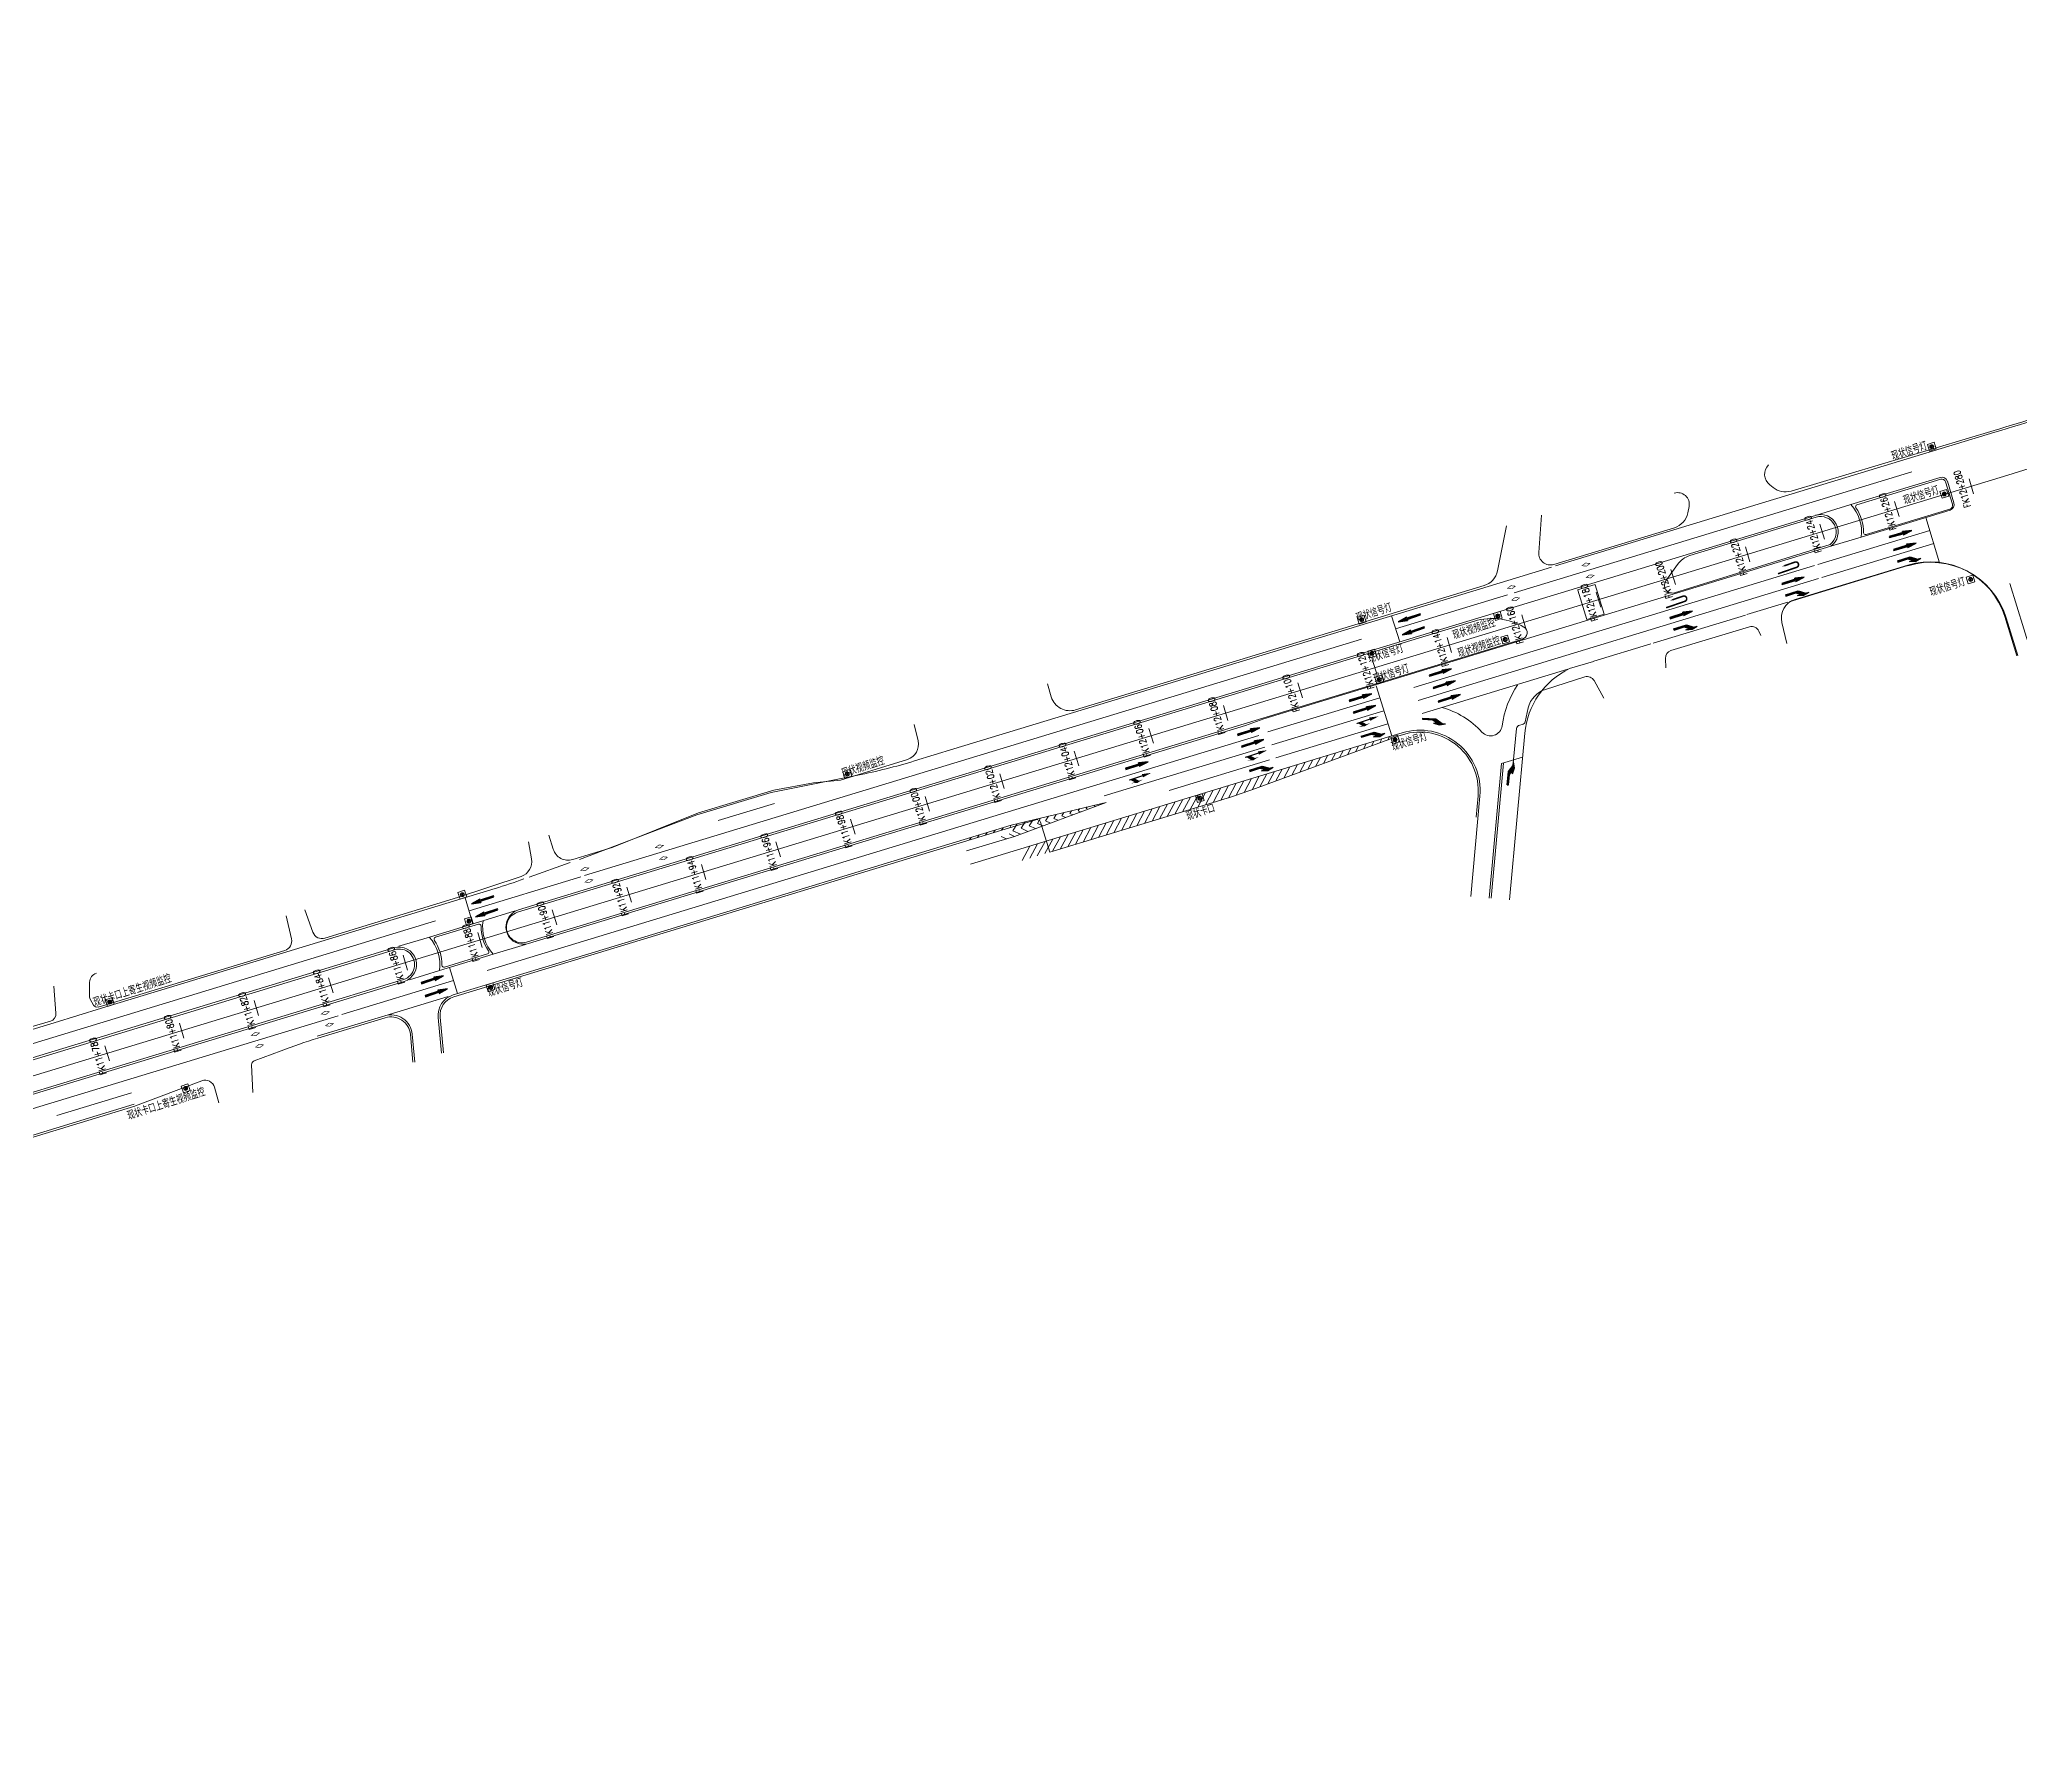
# Model space of a CAD drawing. Header units: millimetres. Extents: x 523446 to 528898, y 388189 to 392165.
# Drawn here: x 527743 to 528252, y 389763 to 390202 of the extents above; entities that cross this region are included whole.
import ezdxf
from ezdxf.enums import TextEntityAlignment as Align

# ---------------------------------------------------------------- set-up
doc = ezdxf.new("R2010")
doc.units = ezdxf.units.MM
doc.linetypes.add('33', pattern=[6, 3, -3])
for name, color, linetype, lineweight in [('0-现状交通设施2018', 7, 'Continuous', 0), ('0-现状信号灯', 7, 'Continuous', 40), ('000-scy-中分带', 2, 'Continuous', 60), ('000-scy-机动车道线', 5, 'Continuous', 60)]:
    doc.layers.add(name, color=color, linetype=linetype, lineweight=lineweight)
for name, color, linetype in [('000-scy-箭头', 7, 'Continuous'), ('FZZD-标注路线桩号', 7, 'Continuous'), ('MEDS道路平面中线-FZZD', 7, 'Continuous'), ('标线（实）', 1, 'Continuous'), ('标线（虚）', 1, '33'), ('箭头', 7, 'Continuous')]:
    doc.layers.add(name, color=color, linetype=linetype)
doc.styles.add('HZTXT_S', font='TXT_S.shx', dxfattribs={"width": 0.75, "bigfont": 'HZTXT.shx'})
doc.styles.add('MEDS', font='TXT_S.SHX', dxfattribs={"width": 0.75, "bigfont": 'hztxt.shx'})

# ---------------------------------------------------------------- blocks, each defined once
blk = doc.blocks.new('zx')
blk.add_hatch(color=0).paths.add_polyline_path([(0.075, -1.2), (0.225, -1.2), (0, 0), (-0.225, -1.2), (-0.075, -1.2), (-0.075, -3), (0.075, -3)])
at = {"color": 0}
for p, q in [((0, 0), (-0.225, -1.2)), ((0.225, -1.2), (0, 0)), ((-0.075, -1.2), (-0.225, -1.2)), ((-0.075, -1.2), (-0.075, -3)), ((0.075, -3), (0.075, -1.2)), ((0.075, -1.2), (0.225, -1.2)), ((-0.075, -3), (0.075, -3))]:
    blk.add_line(p, q, dxfattribs=at)
blk = doc.blocks.new('y')
blk.add_hatch(color=0).paths.add_polyline_path([(0.55, 0.225), (0.55, -0.275), (0.75, 0.525), (0.55, 1.275), (0.55, 0.825), (0, 0), (0, -1.725), (0.15, -1.725), (0.15, -0.375)])
at = {"color": 0}
for p, q in [((0, 0), (0.55, 0.825)), ((0.15, -0.375), (0.55, 0.225)), ((0.75, 0.525), (0.55, 1.275)), ((0.55, 0.825), (0.55, 1.275)), ((0.55, -0.275), (0.75, 0.525)), ((0.55, -0.275), (0.55, 0.225)), ((0, -1.725), (0, 0)), ((0, -1.725), (0.15, -1.725)), ((0.15, -1.725), (0.15, -0.375))]:
    blk.add_line(p, q, dxfattribs=at)
blk = doc.blocks.new('箭头（调头）')
at = {"color": 0}
blk.add_lwpolyline([(0, 0, 0.4, 0.4, 0), (0, 5.1, 0.4, 0.4, 1), (-1.4, 5.1, 0.4, 0.4, 0), (-1.4, 4, 1.2, 0, 0), (-1.4, 1.6, 0, 0, 0)], format="xyseb", dxfattribs=at)
blk = doc.blocks.new('FX_ZY')
at = {"layer": '000-scy-箭头', "lineweight": 0}
blk.add_hatch(color=7, dxfattribs=at).paths.add_polyline_path([(-0.01, 2.98), (-0.24, 1.78), (-0.09, 1.78), (-0.08, -0.02), (0.07, -0.02), (0.07, 0.18), (0.47, 0.58), (0.47, 0.13), (0.67, 0.88), (0.46, 1.68), (0.47, 1.18), (0.07, 0.78), (0.06, 1.78), (0.21, 1.78)])
blk = doc.blocks.new('7')
at = {"layer": '0-现状信号灯', "linetype": 'Continuous', "lineweight": 0, "ltscale": 0.005}
for p, q in [((525414.9, 388753.36), (525416.62, 388753.9)), ((525415.44, 388751.64), (525414.9, 388753.36)), ((525415.94, 388753.28), (525415.56, 388752.55)), ((525416.18, 388753.26), (525415.71, 388752.36)), ((525416.37, 388753.15), (525415.92, 388752.27)), ((525416.51, 388752.92), (525416.18, 388752.28)), ((525416.62, 388753.9), (525417.16, 388752.19)), ((525417.16, 388752.19), (525415.44, 388751.64))]:
    blk.add_line(p, q, dxfattribs=at)
blk.add_ellipse((525416.02, 388752.77), major_axis=(0.365, 0.365), ratio=1, start_param=3.156470216024712, end_param=9.439655523204298, dxfattribs=at)

msp = doc.modelspace()

# ---------------------------------------------------------------- hatches: boundary and pattern name
at = {"layer": '箭头', "linetype": 'ByBlock', "lineweight": 0}
h = msp.add_hatch(color=256, dxfattribs=at)
h.paths.add_polyline_path([(528140.06, 390067.83), (528138.99, 390067), (528140.33, 390066.86), (528141.4, 390067.68)])
h.paths.add_polyline_path([(528141.01, 390067.57), (528140.29, 390067.02), (528139.38, 390067.11), (528140.11, 390067.67)], flags=16)
h = msp.add_hatch(color=256, dxfattribs=at)
h.paths.add_polyline_path([(528141.12, 390064.8), (528140.05, 390063.98), (528141.39, 390063.84), (528142.46, 390064.66)])
h.paths.add_polyline_path([(528142.07, 390064.55), (528141.35, 390063.99), (528140.44, 390064.09), (528141.16, 390064.64)], flags=16)
h = msp.add_hatch(color=256, dxfattribs=at)
h.paths.add_polyline_path([(528120.93, 390062.01), (528119.86, 390061.18), (528121.2, 390061.04), (528122.27, 390061.86)])
h.paths.add_polyline_path([(528121.88, 390061.75), (528121.16, 390061.2), (528120.25, 390061.29), (528120.97, 390061.85)], flags=16)
h = msp.add_hatch(color=256, dxfattribs=at)
h.paths.add_polyline_path([(528121.99, 390058.98), (528120.92, 390058.16), (528122.26, 390058.01), (528123.33, 390058.84)])
h.paths.add_polyline_path([(528122.94, 390058.73), (528122.21, 390058.17), (528121.31, 390058.27), (528122.03, 390058.82)], flags=16)
h = msp.add_hatch(color=256, dxfattribs=at)
h.paths.add_polyline_path([(527902.3, 389995.5), (527901.23, 389994.68), (527902.57, 389994.53), (527903.63, 389995.35)])
h.paths.add_polyline_path([(527903.25, 389995.25), (527902.52, 389994.69), (527901.62, 389994.79), (527902.34, 389995.34)], flags=16)
h = msp.add_hatch(color=256, dxfattribs=at)
h.paths.add_polyline_path([(527883.16, 389989.68), (527882.09, 389988.85), (527883.43, 389988.71), (527884.5, 389989.53)])
h.paths.add_polyline_path([(527884.11, 389989.42), (527883.39, 389988.87), (527882.48, 389988.96), (527883.21, 389989.52)], flags=16)
h = msp.add_hatch(color=256, dxfattribs=at)
h.paths.add_polyline_path([(527903.35, 389992.47), (527902.29, 389991.65), (527903.63, 389991.51), (527904.69, 389992.33)])
h.paths.add_polyline_path([(527904.3, 389992.22), (527903.58, 389991.66), (527902.68, 389991.76), (527903.4, 389992.31)], flags=16)
h = msp.add_hatch(color=256, dxfattribs=at)
h.paths.add_polyline_path([(527884.22, 389986.65), (527883.15, 389985.83), (527884.49, 389985.69), (527885.56, 389986.51)])
h.paths.add_polyline_path([(527885.17, 389986.4), (527884.45, 389985.84), (527883.54, 389985.94), (527884.26, 389986.49)], flags=16)
h = msp.add_hatch(color=256, dxfattribs=at)
h.paths.add_polyline_path([(527816.85, 389951.84), (527817.92, 389952.66), (527816.58, 389952.81), (527815.51, 389951.98)])
h.paths.add_polyline_path([(527815.9, 389952.09), (527816.62, 389952.65), (527817.53, 389952.55), (527816.81, 389952)], flags=16)
h = msp.add_hatch(color=256, dxfattribs=at)
h.paths.add_polyline_path([(527798.9, 389946.38), (527799.96, 389947.2), (527798.62, 389947.34), (527797.56, 389946.52)])
h.paths.add_polyline_path([(527797.95, 389946.63), (527798.67, 389947.19), (527799.57, 389947.09), (527798.85, 389946.54)], flags=16)
h = msp.add_hatch(color=256, dxfattribs=at)
h.paths.add_polyline_path([(527798.9, 389946.38), (527799.96, 389947.2), (527798.62, 389947.34), (527797.56, 389946.52)])
h.paths.add_polyline_path([(527797.95, 389946.63), (527798.67, 389947.19), (527799.57, 389947.09), (527798.85, 389946.54)], flags=16)
h = msp.add_hatch(color=256, dxfattribs=at)
h.paths.add_polyline_path([(527817.91, 389948.82), (527818.98, 389949.64), (527817.64, 389949.78), (527816.57, 389948.96)])
h.paths.add_polyline_path([(527816.96, 389949.07), (527817.68, 389949.62), (527818.59, 389949.53), (527817.87, 389948.97)], flags=16)
h = msp.add_hatch(color=256, dxfattribs=at)
h.paths.add_polyline_path([(527799.95, 389943.35), (527801.02, 389944.17), (527799.68, 389944.32), (527798.62, 389943.49)])
h.paths.add_polyline_path([(527799, 389943.6), (527799.73, 389944.16), (527800.63, 389944.06), (527799.91, 389943.51)], flags=16)
h = msp.add_hatch(color=256, dxfattribs=at)
h.paths.add_polyline_path([(527799.95, 389943.35), (527801.02, 389944.17), (527799.68, 389944.32), (527798.62, 389943.49)])
h.paths.add_polyline_path([(527799, 389943.6), (527799.73, 389944.16), (527800.63, 389944.06), (527799.91, 389943.51)], flags=16)

# ---------------------------------------------------------------- linework, layer by layer
at = {"layer": '000-scy-中分带', "linetype": 'ByBlock', "lineweight": 0}
for p, q in [((528209.72, 390082.69), (528231.21, 390089.23)), ((528232.46, 390088.56), (528234.21, 390082.82)), ((528199.24, 390079.5), (528166.84, 390069.65)), ((528233.54, 390081.58), (528212.05, 390075.04)), ((528162.92, 390060.09), (528202.87, 390072.53)), ((528163.69, 390067.37), (528160.71, 390063.16)), ((528138.07, 390060.81), (528140.38, 390053.24)), ((528142.55, 390062.17), (528144.86, 390054.6)), ((527868.34, 389970.48), (528123.89, 390048.22))]:
    msp.add_line(p, q, dxfattribs=at)
for points in [[(528142.53, 390062.25), (528138.05, 390060.89)], [(528140.38, 390053.24), (528144.86, 390054.6)], [(527704.53, 389920.65), (527836.8, 389960.89)]]:
    msp.add_lwpolyline(points, dxfattribs=at)
for points in [[(528111.86, 390052.92), (527866.01, 389978.13, 1.000004), (527868.34, 389970.48)], [(527844.95, 389971.73), (527856.03, 389975.1, -0.512569), (527856.68, 389974.61, 0.163335), (527858.62, 389968.21, -0.51257), (527858.36, 389967.45), (527847.28, 389964.07)], [(527836.8, 389960.89, 1), (527834.47, 389968.54), (527702.3, 389928.33)]]:
    msp.add_lwpolyline(points, format="xyb", dxfattribs=at)
for centre, radius, start, end in [((528231.5, 390088.27), 1, 16.92, 106.92), ((528200.4, 390075.68), 4, 308.0685, 106.92), ((528209.87, 390082.21), 0.5, 106.92, 214.639), ((528200.4, 390075.68), 11, 359.2011, 34.639), ((528233.25, 390082.53), 1, 286.92, 16.92), ((528211.9, 390075.52), 0.5, 179.2011, 286.92), ((528168.59, 390063.91), 6, 106.92, 144.7114), ((528162.34, 390062.01), 2, 144.7114, 286.92), ((528116.16, 390037.51), 16, 59.609, 106.5846), ((528123.4, 390049.85), 1.7, 286.92, 59.609), ((527845.1, 389971.25), 0.5, 106.92, 214.6389), ((527835.63, 389964.71), 11, 359.2011, 34.6389), ((527847.13, 389964.55), 0.5, 179.2011, 286.92)]:
    msp.add_arc(centre, radius, start, end, dxfattribs=at)
at = {"layer": '000-scy-机动车道线', "linetype": 'ByBlock', "lineweight": 0}
for p, q in [((528192.8, 390086.2), (528244.93, 390101.77)), ((528187.33, 390087.84), (528188.2, 390087.13)), ((528128.81, 390080.03), (528128.07, 390070.49)), ((528166.33, 390080.63), (528166.64, 390082.24)), ((528119.81, 390077.29), (528117.52, 390065.77)), ((528131.93, 390067.39), (528162.88, 390076.8)), ((528193.86, 390058.41), (528222.74, 390067.2)), ((528009.24, 390030.07), (528114.07, 390061.96)), ((528247.66, 390054), (528250.79, 390043.92)), ((528162, 390045.3), (528182.16, 390051.35)), ((528184.55, 390050.28), (528185.09, 390049.12)), ((528191.72, 390047.13), (528190.45, 390052.47)), ((528129.78, 390035.33), (528139.91, 390038.51)), ((528160.72, 390040.82), (528160.57, 390043.26)), ((528003, 390033.39), (528001.98, 390036.74)), ((528142.26, 390037.58), (528144.75, 390033.1)), ((528124.58, 390027.03), (528125.39, 390030.58)), ((527967.79, 390026.34), (527968.8, 390022.12)), ((528054.41, 390009.55), (528092.15, 390023.37)), ((528121.35, 390014.7), (528122.4, 390025.27)), ((528123.2, 390026.15), (528123.81, 390026.28)), ((527948.94, 390012.03), (527966.1, 390017.37)), ((527931.78, 390009.44), (527941.95, 390011.34)), ((527941.95, 390011.34), (527948.94, 390012.03)), ((528112.49, 390008.01), (528111.99, 390002.53)), ((527890.33, 389994.78), (527912.43, 390003.61)), ((528002.66, 389993.57), (528046.51, 390006.91)), ((527849.67, 389956.44), (527998.99, 390001.88)), ((527874.09, 389997.92), (527875.18, 389994.33)), ((528002.66, 389993.57), (528000.23, 390001.22)), ((527868.85, 389996.22), (527869.62, 389991.83)), ((527880.18, 389991.67), (527890.33, 389994.78)), ((527850.63, 389981.96), (527866.94, 389987.34)), ((527811.43, 389978.78), (527813.53, 389973.01)), ((527850.63, 389981.96), (527816.62, 389971.47)), ((527806.64, 389977.19), (527808.04, 389971.33)), ((527758.4, 389953.83), (527806.33, 389968.36)), ((527747.09, 389959.2), (527747.59, 389952.24)), ((527756.21, 389960.16), (527756.16, 389956.83)), ((527756.4, 389955.86), (527757.23, 389954.32)), ((527746.16, 389950.17), (527718.72, 389942.12)), ((527847.01, 389942.04), (527846.15, 389951.19)), ((527805.35, 389942.61), (527798.45, 389940)), ((527798.13, 389931.92), (527797.81, 389939.02)), ((527767.99, 389928.47), (527785.01, 389934.89)), ((527788.3, 389933.23), (527789.41, 389929.27)), ((527767.84, 389928.41), (527709.45, 389910.65)), ((527767.99, 389928.47), (527767.84, 389928.41))]:
    msp.add_line(p, q, dxfattribs=at)
msp.add_lwpolyline([(527912.43, 390003.61), (527931.78, 390009.44)], dxfattribs=at)
at = {"layer": '000-scy-机动车道线', "linetype": 'ByBlock', "lineweight": 0, "ltscale": 0.05}
msp.add_lwpolyline([(527839.2, 389939.64), (527838.53, 389946.78, 0.474666), (527832.1, 389951.09), (527814.8, 389945.83)], format="xyb", dxfattribs=at)
at = {"layer": '000-scy-机动车道线', "linetype": 'ByBlock', "lineweight": 0}
for centre, radius, start, end in [((523882.88, 404440.96), 14988, 286.92001, 287.014584), ((528189.44, 390090.52), 3.41, 135.0452, 231.8394), ((528163.7, 390082.81), 3, 348.9255, 106.92), ((528191.37, 390090.99), 5, 230.59, 286.6216), ((528161.42, 390081.59), 5, 286.92, 348.9255), ((528228.56, 390048.06), 20, 17.2614, 106.92), ((528195.32, 390053.63), 5, 106.92, 193.3332), ((528182.74, 390049.43), 2, 25.0748, 106.6944), ((528162.57, 390043.38), 2, 106.6944, 183.4118), ((528140.51, 390036.61), 2, 29.0702, 107.4447), ((528007.78, 390034.85), 5, 196.92, 286.92), ((528131.73, 390029.13), 6.5, 107.4447, 167.0925), ((528097.55, 390009.37), 15, 354.794, 111.0691), ((528123.4, 390025.17), 1, 101.6977, 174.3212), ((528123.61, 390027.26), 1, 281.6977, 347.0925), ((527964.91, 390021.19), 4, 287.2949, 13.523), ((528002.86, 390150.42), 150, 286.92, 290.0998), ((527999.28, 390000.92), 1, 17.5911, 106.9247), ((527879.01, 389995.49), 4, 196.92, 287.0257), ((527865.69, 389991.14), 4, 288.2557, 10.0434), ((527815.88, 389973.86), 2.5, 199.9812, 287.1388), ((527805.6, 389970.75), 2.5, 286.8565, 13.4214), ((527758.71, 389960.13), 2.5, 106.92, 179.1268), ((527745.6, 389952.09), 2, 286.3536, 4.1277), ((527758.16, 389956.8), 2, 179.1268, 208.3139), ((527758.11, 389954.79), 1, 208.3139, 286.8565), ((527851.13, 389951.66), 5, 106.9247, 185.3517), ((527858.45, 389802.32), 150, 106.92, 110.7341), ((527798.81, 389939.06), 1, 110.7341, 182.5977), ((527785.89, 389932.55), 2.5, 15.6239, 110.6814)]:
    msp.add_arc(centre, radius, start, end, dxfattribs=at)
at = {"layer": '000-scy-机动车道线', "linetype": 'ByBlock', "lineweight": 0, "ltscale": 0.05}
for centre, radius, start, end in [((528131.06, 390070.26), 3, 175.5615, 286.92), ((528112.61, 390066.74), 5, 286.92, 348.7667)]:
    msp.add_arc(centre, radius, start, end, dxfattribs=at)
at = {"layer": 'FZZD-标注路线桩号', "color": 7, "linetype": 'ByBlock', "lineweight": 0}
for p, q in [((528239.66, 390085.53), (528238.49, 390089.35)), ((528220.52, 390079.71), (528219.36, 390083.53)), ((528201.39, 390073.89), (528200.22, 390077.71)), ((528182.25, 390068.07), (528181.09, 390071.89)), ((528163.12, 390062.24), (528161.96, 390066.07)), ((528143.99, 390056.42), (528142.82, 390060.25)), ((528124.85, 390050.6), (528123.69, 390054.43)), ((528105.72, 390044.78), (528104.55, 390048.61)), ((528086.58, 390038.96), (528085.42, 390042.79)), ((528067.45, 390033.14), (528066.28, 390036.97)), ((528048.31, 390027.32), (528047.15, 390031.15)), ((528029.18, 390021.5), (528028.02, 390025.33)), ((528010.05, 390015.68), (528008.88, 390019.51)), ((527990.91, 390009.86), (527989.75, 390013.68)), ((527971.78, 390004.04), (527970.61, 390007.86)), ((527952.64, 389998.22), (527951.48, 390002.04)), ((527933.51, 389992.4), (527932.34, 389996.22)), ((527914.37, 389986.57), (527913.21, 389990.4)), ((527895.24, 389980.75), (527894.08, 389984.58)), ((527876.11, 389974.93), (527874.94, 389978.76)), ((527856.97, 389969.11), (527855.81, 389972.94)), ((527837.84, 389963.29), (527836.67, 389967.12)), ((527818.7, 389957.47), (527817.54, 389961.3)), ((527799.57, 389951.65), (527798.41, 389955.48)), ((527780.44, 389945.83), (527779.27, 389949.66)), ((527761.3, 389940.01), (527760.14, 389943.84))]:
    msp.add_line(p, q, dxfattribs=at)
at = {"layer": 'MEDS道路平面中线-FZZD', "color": 4, "linetype": 'ByBlock', "lineweight": 0}
msp.add_line((528248.42, 390090.28), (527172.87, 389763.09), dxfattribs=at)
at = {"layer": 'MEDS道路平面中线-FZZD', "color": 233, "linetype": 'ByBlock', "lineweight": 0}
msp.add_arc((523882.88, 404440.96), 15000, 286.92001, 288.329917, dxfattribs=at)
at = {"layer": '标线（实）', "linetype": 'ByBlock', "lineweight": 0}
for p, q in [((528132.39, 390067.01), (528245.08, 390101.29)), ((528208.17, 390082.74), (528231.07, 390089.71)), ((528232.94, 390088.71), (528234.61, 390083.21)), ((527866.25, 389978.73), (528199.09, 390079.98)), ((528210.83, 390074.41), (528233.61, 390081.34)), ((528227.4, 390079.45), (528230.93, 390067.82)), ((528199.71, 390067.37), (528228.41, 390076.1)), ((528093.45, 390038.7), (528203.06, 390072.04)), ((528200.73, 390064.02), (528229.43, 390072.75)), ((528192.37, 390057.81), (528222.78, 390067.07)), ((527997.14, 390025.86), (528115.13, 390061.76)), ((528091.35, 390050.86), (528120.05, 390059.6)), ((528090.3, 390054.2), (528092.4, 390047.52)), ((528157.39, 390047.17), (528181.15, 390054.4)), ((528248.01, 390053.7), (528251.03, 390044)), ((528057.56, 390027.78), (528093.45, 390038.7)), ((528135.96, 390040.66), (528142.08, 390042.52)), ((528058.57, 390024.43), (528087.3, 390033.17)), ((528086.33, 390036.27), (528090.37, 390023.39)), ((528098.16, 390029.16), (528122.66, 390036.61)), ((528059.59, 390021.08), (528088.32, 390029.82)), ((527868.87, 389970.12), (528052.83, 390026.08)), ((527982.29, 389990.51), (528090.37, 390023.39)), ((528052.83, 390026.08), (528057.56, 390027.78)), ((528060.61, 390017.73), (528089.34, 390026.47)), ((528089.48, 390023.12), (528093.04, 390024.2)), ((528124.49, 390024.07), (528120.59, 389981.3)), ((527967.87, 390016.96), (527978.01, 390020.04)), ((528123.93, 390017.92), (528118.51, 390016.27)), ((527950.8, 390012.82), (527953.32, 390013.31)), ((528118.51, 390016.27), (528115.37, 389981.77)), ((528119.03, 390016.43), (528115.86, 389981.73)), ((527931.09, 390008.91), (527950.8, 390012.82)), ((528112.98, 390007.97), (528110.64, 389982.2)), ((527881.9, 389991.7), (527912.03, 390003.11)), ((527992.72, 390000.48), (528017.07, 390006.32)), ((527993.59, 389997.61), (528017.07, 390006.32)), ((527895.6, 389970.93), (527992.72, 390000.48)), ((527993.59, 389997.61), (527981.27, 389993.86)), ((527759.3, 389953.51), (527860.26, 389984.22)), ((527853.58, 389978.53), (527882.28, 389987.27)), ((527852.56, 389981.88), (527854.6, 389975.19)), ((527843.4, 389971.78), (527857.17, 389975.97)), ((527484.98, 389862.75), (527834.32, 389969.02)), ((527846.02, 389963.17), (527859.79, 389967.36)), ((527848.61, 389963.96), (527850.65, 389957.26)), ((527849.53, 389956.92), (527881.24, 389966.57)), ((527487.6, 389854.14), (527836.94, 389960.41)), ((527820.93, 389951.88), (527849.63, 389960.61)), ((527715.87, 389940.3), (527747.11, 389949.8)), ((527814.65, 389946.31), (527831.95, 389951.57)), ((527839.69, 389939.71), (527839.03, 389946.82)), ((527846.51, 389941.99), (527845.65, 389951.14)), ((527712.92, 389912.23), (527767.68, 389928.88))]:
    msp.add_line(p, q, dxfattribs=at)
for points in [[(528089.31, 390022.33), (528089.78, 390023.21)], [(528072.88, 390016.31), (528073.99, 390018.41)], [(528074.92, 390017.06), (528075.96, 390019)], [(528076.96, 390017.81), (528077.92, 390019.6)], [(528079, 390018.56), (528079.88, 390020.2)], [(528081.05, 390019.3), (528081.84, 390020.79)], [(528083.09, 390020.05), (528083.8, 390021.39)], [(528085.13, 390020.8), (528085.76, 390021.99)], [(528087.27, 390021.58), (528087.82, 390022.61)], [(528054.5, 390009.59), (528056.34, 390013.04)], [(528056.54, 390010.34), (528058.3, 390013.63)], [(528058.58, 390011.08), (528060.26, 390014.23)], [(528060.62, 390011.83), (528062.22, 390014.83)], [(528062.67, 390012.58), (528064.18, 390015.42)], [(528064.71, 390013.32), (528066.15, 390016.02)], [(528066.75, 390014.07), (528068.11, 390016.62)], [(528068.79, 390014.82), (528070.07, 390017.21)], [(528070.83, 390015.57), (528072.03, 390017.81)], [(527912.02, 390003.1), (527931.11, 390008.91)], [(528038.65, 390004.52), (528040.64, 390008.26)], [(528040.61, 390005.12), (528042.6, 390008.86)], [(528042.57, 390005.71), (528044.57, 390009.46)], [(528044.53, 390006.31), (528046.53, 390010.05)], [(528046.49, 390006.91), (528048.49, 390010.65)], [(528048.46, 390007.52), (528050.45, 390011.25)], [(528050.45, 390008.17), (528052.41, 390011.84)], [(528052.46, 390008.84), (528054.38, 390012.44)], [(528002.24, 390002.76), (528001.52, 390001.59), (528002.77, 390001.01)], [(528004.23, 390003.24), (528003.61, 390002.22), (528004.69, 390001.73)], [(528006.23, 390003.72), (528005.7, 390002.86), (528006.62, 390002.44)], [(528008.22, 390004.2), (528007.79, 390003.5), (528008.54, 390003.15)], [(528010.22, 390004.67), (528009.88, 390004.13), (528010.46, 390003.87)], [(528012.21, 390005.15), (528011.97, 390004.77), (528012.38, 390004.58)], [(528014.2, 390005.63), (528014.06, 390005.4), (528014.31, 390005.29)], [(528016.2, 390006.11), (528016.16, 390006.04), (528016.23, 390006.01)], [(528020.99, 389999.15), (528022.99, 390002.89)], [(528022.95, 389999.74), (528024.95, 390003.49)], [(528024.91, 390000.34), (528026.91, 390004.08)], [(528026.87, 390000.94), (528028.87, 390004.68)], [(528028.84, 390001.53), (528030.83, 390005.28)], [(528030.8, 390002.13), (528032.79, 390005.87)], [(528032.76, 390002.73), (528034.76, 390006.47)], [(528034.72, 390003.33), (528036.72, 390007.07)], [(528036.68, 390003.92), (528038.68, 390007.67)], [(527984.08, 389997.35), (527984.46, 389997.97)], [(527986.14, 389997.98), (527986.52, 389998.59)], [(527988.18, 389998.57), (527988.57, 389999.22)], [(527990.13, 389997.6), (527991.5, 389996.97)], [(527990.24, 389999.2), (527990.63, 389999.84)], [(527992.22, 389998.24), (527993.59, 389997.61)], [(527992.33, 389999.84), (527992.72, 390000.48)], [(527994.26, 390000.85), (527993.16, 389999.04), (527995.08, 389998.16)], [(527996.26, 390001.33), (527995.25, 389999.68), (527997, 389998.87)], [(527998.25, 390001.8), (527997.34, 390000.31), (527998.93, 389999.59)], [(528000.25, 390002.28), (527999.43, 390000.95), (528000.85, 390000.3)], [(528005.29, 389994.37), (528007.29, 389998.12)], [(528007.26, 389994.97), (528009.25, 389998.71)], [(528009.22, 389995.57), (528011.21, 389999.31)], [(528011.18, 389996.16), (528013.18, 389999.91)], [(528013.14, 389996.76), (528015.14, 390000.5)], [(528015.1, 389997.36), (528017.1, 390001.1)], [(528017.06, 389997.95), (528019.06, 390001.7)], [(528019.03, 389998.55), (528021.02, 390002.29)], [(527982.03, 389996.72), (527982.4, 389997.34)], [(527995.48, 389991.39), (527997.48, 389995.13)], [(527997.45, 389991.99), (527999.44, 389995.73)], [(527999.41, 389992.58), (528001.41, 389996.33)], [(528001.37, 389993.18), (528003.37, 389996.92)], [(528003.33, 389993.78), (528005.33, 389997.52)]]:
    msp.add_lwpolyline(points, dxfattribs=at)
msp.add_lwpolyline([(527953.32, 390013.31, 0.024922), (527967.87, 390016.96, 0.024922)], format="xyb", dxfattribs=at)
at = {"layer": '标线（实）', "linetype": 'ByBlock', "lineweight": 0, "ltscale": 0.03}
for points in [[(527917.55, 390001.65), (527932.01, 390006.05)], [(527747.81, 389925.97), (527766.94, 389931.79)]]:
    msp.add_lwpolyline(points, dxfattribs=at)
at = {"layer": '标线（实）', "linetype": 'ByBlock', "lineweight": 0}
for centre, radius, start, end in [((523882.88, 404440.96), 14988.5, 286.92001, 287.022231), ((528231.5, 390088.27), 1.5, 16.92, 106.92), ((528200.4, 390075.68), 4.5, 306.1081, 106.92), ((528200.4, 390075.68), 10.5, 353.0438, 42.297), ((528233.18, 390082.77), 1.5, 286.92, 16.92), ((528228.68, 390047.69), 20.25, 17.2614, 106.92), ((528144.91, 390022.21), 20.5, 115.8772, 174.794), ((528144.91, 390022.21), 26.5, 147.0885, 171.8201), ((528097.6, 390009.91), 21.5, 42.3328, 75.0054), ((528097.55, 390009.37), 15.5, 354.794, 106.92), ((528115.71, 390026.41), 3, 222.3328, 351.8201), ((527816.46, 390128.21), 150.5, 286.92, 289.8909), ((527867.56, 389974.42), 4.5, 106.92, 286.9205), ((527867.56, 389974.42), 10.5, 171.5431, 222.2969), ((527835.63, 389964.71), 4.5, 286.92, 106.92), ((527835.63, 389964.71), 10.5, 351.5431, 42.2969), ((527851.13, 389951.66), 5.5, 106.92, 185.3517), ((527833.55, 389946.31), 5.5, 5.3517, 106.92)]:
    msp.add_arc(centre, radius, start, end, dxfattribs=at)
at = {"layer": '标线（虚）', "linetype": 'ByBlock', "lineweight": 0}
for p, q in [((528121.79, 390060.12), (528223.83, 390091.17)), ((528208.17, 390082.74), (528199.09, 390079.98)), ((528203.06, 390072.04), (528210.83, 390074.41)), ((528096.06, 390035.84), (528198.87, 390067.11)), ((528097.11, 390032.5), (528199.83, 390063.74)), ((528115.13, 390061.76), (528131.35, 390066.69)), ((528248.95, 390062.5), (528254.37, 390045.04)), ((528181.47, 390054.5), (528191.96, 390057.69)), ((527883.23, 389987.55), (528082.59, 390048.2)), ((528142.24, 390042.57), (528156.83, 390047)), ((528122.87, 390036.67), (528135.57, 390040.54)), ((527858.24, 389963.23), (528056.25, 390023.46)), ((527978.01, 390020.04), (527997.14, 390025.86)), ((528016.56, 390007.99), (528057.76, 390020.52)), ((528033.2, 390009.4), (528059.02, 390017.25)), ((527868.98, 389987.15), (527879.54, 389990.87)), ((527857.17, 389975.97), (527865.41, 389978.47)), ((527713.88, 389936.04), (527844.97, 389975.91)), ((527835.58, 389969.4), (527843.4, 389971.78)), ((527859.79, 389967.36), (527868.11, 389969.89)), ((527881.24, 389966.57), (527895.6, 389970.93)), ((527838.33, 389960.83), (527846.02, 389963.17)), ((527759.3, 389953.51), (527747.11, 389949.8)), ((527831.96, 389951.57), (527848.21, 389956.52)), ((527689.91, 389912.02), (527819.97, 389951.58))]:
    msp.add_line(p, q, dxfattribs=at)

# ---------------------------------------------------------------- block references
at = {"layer": '0-现状交通设施2018', "color": 6, "linetype": 'ByBlock', "lineweight": 0}
for p in [(2812.9, 1344.82), (2816.12, 1332.72), (2822.85, 1310.76), (2666.59, 1300.44), (2701.55, 1301.4), (2703.43, 1295.35), (2669.3, 1291.78), (2671.12, 1285.07), (2675.18, 1269.64), (2534.61, 1260.84), (2625.08, 1254.64), (2435.83, 1229.88), (2437.53, 1223.08), (2443.07, 1206.11), (2345.4, 1202.33), (2364.85, 1180.19)]:
    msp.add_blockref('7', p, dxfattribs=at)
at = {"layer": '箭头', "linetype": 'ByBlock', "lineweight": 0}
for name, p, xscale, yscale, zscale, rotation in [('zx', (528223.81, 390076.09), 2.000000000033161, 2.000000000033161, 2.000000000033161, 286.2518848345777), ('zx', (528224.9, 390072.88), 2.000000000018766, 2.000000000018766, 2.000000000018766, 287.5179418831358), ('y', (528223.39, 390069.32), 2.000000000025867, 2.000000000025867, 2.000000000025867, 287.4202566445323), ('zx', (528196.2, 390064.15), 2.000000000018766, 2.000000000018766, 2.000000000018766, 287.5179418831358), ('y', (528194.68, 390060.59), 2.000000000025867, 2.000000000025867, 2.000000000025867, 287.4202566445323), ('zx', (528091.99, 390052.65), 2.000000000016832, 2.000000000016832, 2.000000000016832, 108.7573799725253), ('zx', (528167.49, 390055.42), 2.000000000018766, 2.000000000018766, 2.000000000018766, 287.5179418831358), ('zx', (528093, 390049.3), 2.000000000016832, 2.000000000016832, 2.000000000016832, 108.7573799725253), ('y', (528165.98, 390051.86), 2.000000000025867, 2.000000000025867, 2.000000000025867, 287.4202566445323), ('zx', (528105.72, 390040.64), 2.000000000018766, 2.000000000018766, 2.000000000018766, 287.5179418831358), ('zx', (528085.23, 390034.2), 2.000000000018766, 2.000000000018766, 2.000000000018766, 287.5179418831358), ('zx', (528106.74, 390037.49), 2.000000000018766, 2.000000000018766, 2.000000000018766, 287.5179418831358), ('zx', (528108, 390034), 2.000000000018766, 2.000000000018766, 2.000000000018766, 287.5179418831358), ('zx', (528086.26, 390031.18), 2.000000000018766, 2.000000000018766, 2.000000000018766, 287.5179418831358), ('FX_ZY', (528081.36, 390026.56), 1.984755999707122, 1.984755999707122, 1.984755999707122, 287.9999999987745), ('zx', (528056.52, 390025.47), 2.000000000018766, 2.000000000018766, 2.000000000018766, 287.5179418831358), ('y', (528085.82, 390024.38), 2.000000000050963, 2.000000000050963, 2.000000000050963, 287.999999999545), ('y', (528101.67, 390027.75), 2.000000000063345, 2.000000000063345, 2.000000000063345, 266.6948894051187), ('zx', (528057.56, 390022.45), 2.000000000018766, 2.000000000018766, 2.000000000018766, 287.5179418831358), ('FX_ZY', (528052.79, 390017.87), 1.984755999707122, 1.984755999707122, 1.984755999707122, 287.9999999987745), ('zx', (528027.82, 390016.74), 2.000000000018766, 2.000000000018766, 2.000000000018766, 287.5179418831358), ('FX_ZY', (528023.02, 390012.05), 1.984755999707122, 1.984755999707122, 1.984755999707122, 287.9999999987745), ('y', (528057.12, 390015.65), 2.000000000050963, 2.000000000050963, 2.000000000050963, 287.999999999545), ('y', (528120.29, 390014.27), 2.000000000012942, 2.000000000012942, 2.000000000012942, 355.0937190853547), ('zx', (527854.22, 389980.32), 2.000000000016832, 2.000000000016832, 2.000000000016832, 108.7573799725253), ('zx', (527855.24, 389976.97), 2.000000000016832, 2.000000000016832, 2.000000000016832, 108.7573799725253), ('zx', (527847.01, 389961.87), 2.000000000054267, 2.000000000054267, 2.000000000054267, 288.7573799756832), ('zx', (527848.03, 389958.53), 2.000000000054267, 2.000000000054267, 2.000000000054267, 288.7573799756832)]:
    msp.add_blockref(name, p, dxfattribs=dict(at, xscale=xscale, yscale=yscale, zscale=zscale, rotation=rotation))
at = {"layer": '箭头', "linetype": 'ByBlock', "lineweight": 0, "rotation": 289.0618822610344}
for p in [(528189.45, 390064.99), (528160.75, 390056.26)]:
    msp.add_blockref('箭头（调头）', p, dxfattribs=at)

# ---------------------------------------------------------------- texts
at = {"layer": '0-现状交通设施2018', "linetype": 'ByBlock', "lineweight": 0, "style": 'HZTXT_S', "width": 0.7}
for s, p in [('现状信号灯', (528227.65, 390097.89)), ('现状信号灯', (528230.71, 390086.52)), ('现状信号灯', (528237.45, 390063.01)), ('现状信号灯', (528090.32, 390056.43)), ('现状视频监控', (528116.84, 390052.51)), ('现状视频监控', (528118.14, 390047.9)), ('现状信号灯', (528093.3, 390045.88)), ('现状信号灯', (528094.73, 390040.75)), ('现状信号灯', (528099.37, 390023.32)), ('现状视频监控', (527960.09, 390017.09)), ('现状卡口', (528044.9, 390004.91)), ('现状卡口上寄生视频监控', (527777.11, 389961.22)), ('现状信号灯', (527867.4, 389960.21)), ('现状卡口上寄生视频监控', (527785.79, 389932.13))]:
    msp.add_text(s, height=2, rotation=17.8387, dxfattribs=at).set_placement(p, align=Align.MIDDLE_RIGHT)
at = {"layer": 'FZZD-标注路线桩号', "color": 7, "linetype": 'ByBlock', "lineweight": 0, "style": 'MEDS', "width": 0.8}
for s, p in [('FK12+280', (528236.73, 390086.73)), ('FK12+260', (528217.6, 390080.91)), ('FK12+240', (528198.46, 390075.09)), ('FK12+220', (528179.33, 390069.27)), ('FK12+200', (528160.19, 390063.44)), ('FK12+180', (528141.06, 390057.62)), ('FK12+160', (528121.93, 390051.8)), ('FK12+140', (528102.79, 390045.98)), ('FK12+120', (528083.66, 390040.16)), ('FK12+100', (528064.52, 390034.34)), ('FK12+080', (528045.39, 390028.52)), ('FK12+060', (528026.25, 390022.7)), ('FK12+040', (528007.12, 390016.88)), ('FK12+020', (527987.99, 390011.06)), ('FK12+000', (527968.85, 390005.24)), ('FK11+980', (527949.72, 389999.42)), ('FK11+960', (527930.58, 389993.6)), ('FK11+940', (527911.45, 389987.78)), ('FK11+920', (527892.31, 389981.95)), ('FK11+900', (527873.18, 389976.13)), ('FK11+880', (527854.05, 389970.31)), ('FK11+860', (527834.91, 389964.49)), ('FK11+840', (527815.78, 389958.67)), ('FK11+820', (527796.64, 389952.85)), ('FK11+800', (527777.51, 389947.03)), ('FK11+780', (527758.37, 389941.21))]:
    msp.add_text(s, height=1.75, rotation=106.92, dxfattribs=at).set_placement(p, align=Align.MIDDLE)

doc.saveas('drawing.dxf')
